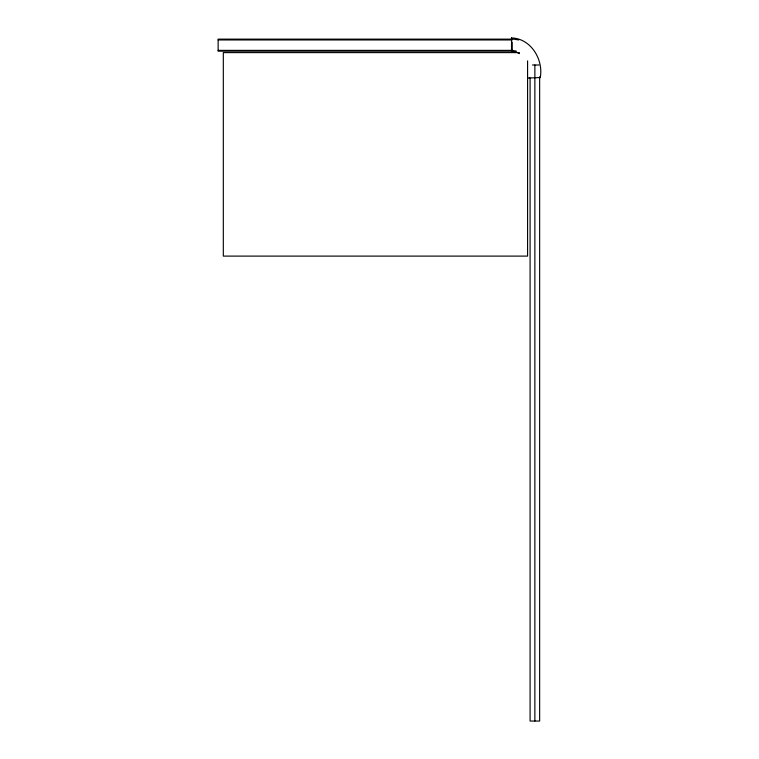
<?xml version="1.0" encoding="UTF-8"?>
<svg xmlns="http://www.w3.org/2000/svg" width="759" height="759" viewBox="0 0 759 759"><rect width="100%" height="100%" fill="white"/><g stroke="black" fill="none" stroke-linecap="round" stroke-linejoin="round"><path stroke-width="1.14" d="M529.516 77.902L528.662 78.025L540.266 77.551C543.615 59.61 530.921 38.415 511.528 37.95L511.528 38.842L518.758 39.942M512.145 39.145L218.137 39.145L218.137 51.176L512.145 51.176L512.145 42.153M218.137 39.952L512.145 39.952M218.137 50.369L512.145 50.369M519.393 52.608L223.317 52.608L223.317 256.106L527.581 256.106L527.581 60.891M532.476 64.999L539.013 64.999M539.497 77.494L540.266 77.551M511.528 50.36L516.186 51.071M519.479 53.614L515.987 51.935L511.528 51.251L511.528 37.95M539.649 76.82L539.649 721.05L530.086 721.05L530.086 77.997M534.867 64.999L534.867 721.05"/></g></svg>
